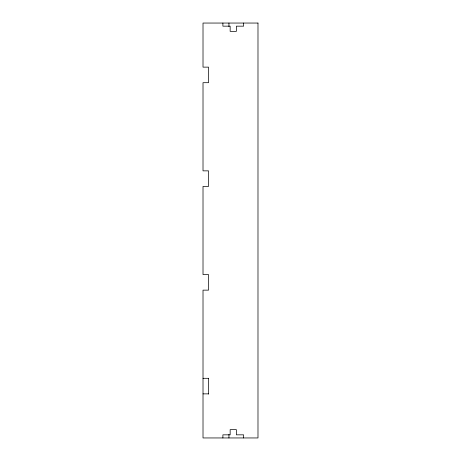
<?xml version="1.0" encoding="UTF-8"?>
<svg xmlns="http://www.w3.org/2000/svg" width="461" height="461" viewBox="0 0 461 461"><rect width="100%" height="100%" fill="white"/><g stroke="black" fill="none" stroke-linecap="round" stroke-linejoin="round"><path stroke-width="0.69" d="M203.013 378.308L208.545 378.308M203.013 393.867L208.545 393.867M243.639 23.05L243.639 26.162L236.378 26.162L236.378 31.348L230.154 31.348L230.154 26.162L222.894 26.162L222.894 23.05M243.639 437.95L243.639 434.838L236.378 434.838L236.378 429.652L230.154 429.652L230.154 434.838L222.894 434.838L222.894 437.95M228.944 23.05L228.944 26.605M228.944 434.354L228.944 437.95M208.545 378.256L208.545 394.092M257.987 23.05L203.013 23.05L203.013 67.133L208.545 67.133L208.545 82.692L203.013 82.692L203.013 170.858L208.545 170.858L208.545 186.417L203.013 186.417L203.013 274.583L208.545 274.583L208.545 290.142L203.013 290.142L203.013 437.95L257.987 437.95L257.987 23.05"/></g></svg>
